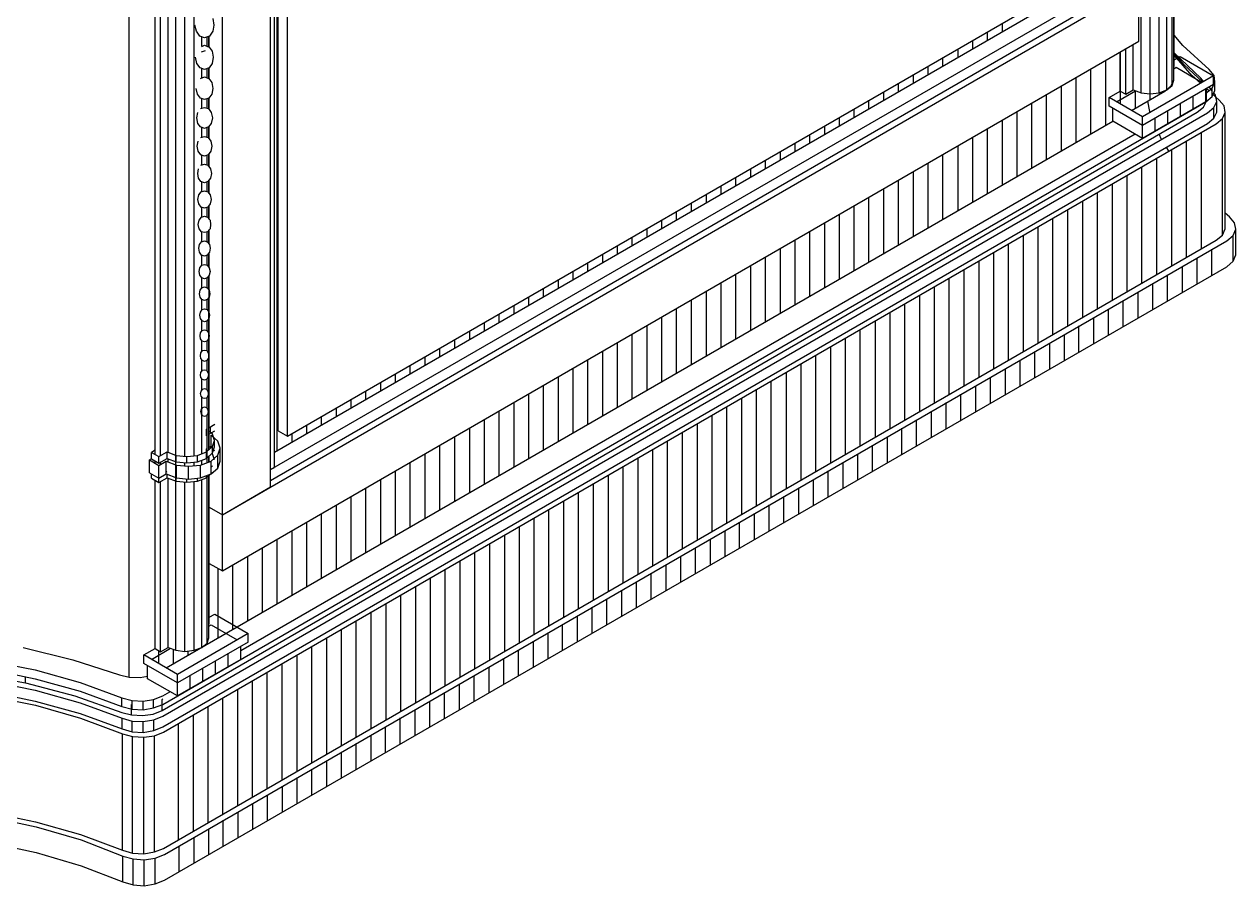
# Model space of a CAD drawing. Header units: inches. Extents: x 0.3 to 16.2, y 0.3 to 11.4.
# Drawn here: x 6.338 to 7.92, y 4.301 to 5.425 of the extents above; entities that cross this region are included whole.
import ezdxf

# ---------------------------------------------------------------- set-up
doc = ezdxf.new("R2010")
doc.units = ezdxf.units.IN
doc.header["$LTSCALE"] = 0.009843
doc.header["$MEASUREMENT"] = 0
doc.layers.add('GEOMETRY', color=7, linetype='Continuous')

msp = doc.modelspace()

# ---------------------------------------------------------------- linework, layer by layer
at = {"layer": 'GEOMETRY'}
for p, q in [((7.7961, 5.335), (7.7961, 6.4945)), ((6.4752, 4.5728), (6.4752, 6.0858)), ((6.6598, 4.8213), (6.6598, 5.9685)), ((6.665, 4.8465), (6.665, 5.9657)), ((6.6685, 4.8681), (6.6685, 5.9677)), ((6.6697, 4.8941), (6.6697, 5.963)), ((6.6819, 4.8874), (6.6819, 5.9559)), ((6.5969, 4.7846), (6.5969, 5.7996)), ((6.5362, 4.6079), (6.5362, 5.7673)), ((6.5091, 4.8634), (6.5091, 5.7295)), ((6.5161, 4.8618), (6.5161, 5.728)), ((6.526, 4.8665), (6.526, 5.7327)), ((6.548, 4.861), (6.548, 5.7272)), ((6.5598, 4.8618), (6.5598, 5.728)), ((7.8079, 5.3339), (7.8079, 5.5547)), ((7.8079, 5.3264), (7.8079, 5.5547)), ((7.8197, 5.335), (7.8197, 5.5555)), ((7.8299, 5.339), (7.8299, 5.5583)), ((7.8299, 5.3642), (7.8299, 5.5583)), ((7.8366, 5.3449), (7.8366, 5.5634)), ((7.839, 5.352), (7.839, 5.5634)), ((7.839, 5.3516), (7.839, 5.563)), ((7.8394, 5.3701), (7.8394, 5.5638)), ((6.5969, 4.7846), (7.7933, 5.4752)), ((6.5969, 4.7846), (7.7933, 5.4752)), ((7.7933, 5.4024), (7.7933, 5.4752)), ((6.6598, 4.8437), (7.7224, 5.4571)), ((6.6598, 4.8437), (7.7224, 5.4571)), ((7.6933, 5.4598), (6.665, 4.8661)), ((6.6819, 4.8874), (7.6835, 5.4654)), ((6.6598, 4.8295), (7.7224, 5.4429)), ((6.5843, 5.4319), (6.5858, 5.4236)), ((7.615, 5.4146), (7.615, 5.426)), ((6.563, 5.4154), (6.561, 5.4236)), ((6.5673, 5.4091), (6.563, 5.4154)), ((6.5736, 5.4067), (6.5673, 5.4091)), ((6.5799, 5.4091), (6.5736, 5.4067)), ((6.5795, 5.3945), (6.5795, 5.4091)), ((6.5843, 5.4154), (6.5799, 5.4091)), ((6.5858, 5.4236), (6.5843, 5.4154)), ((7.5957, 5.4035), (7.5957, 5.4146)), ((7.8504, 5.3969), (7.8394, 5.4102)), ((6.5701, 5.3957), (6.5701, 5.4083)), ((6.5701, 5.3957), (6.5701, 5.4083)), ((6.5701, 5.3957), (6.5736, 5.3972)), ((6.5736, 5.3972), (6.5795, 5.3949)), ((6.5768, 5.3961), (6.5768, 5.4079)), ((6.5791, 5.3953), (6.5791, 5.4087)), ((6.5795, 5.3949), (6.5835, 5.3894)), ((6.5969, 4.7114), (7.7933, 5.4024)), ((7.5764, 5.3921), (7.5764, 5.4035)), ((7.7858, 5.339), (7.7858, 5.398)), ((7.885, 5.3654), (7.8504, 5.3969)), ((6.5634, 5.3736), (6.5618, 5.3815)), ((6.5697, 5.3886), (6.5748, 5.3902)), ((6.5835, 5.3894), (6.585, 5.3815)), ((6.585, 5.3815), (6.5835, 5.3736)), ((7.5374, 5.3701), (7.5374, 5.3811)), ((7.5571, 5.3811), (7.5571, 5.3925)), ((7.75, 5.2929), (7.75, 5.3772)), ((7.7689, 5.3374), (7.7689, 5.3882)), ((7.7693, 5.3205), (7.7693, 5.3886)), ((7.776, 5.3335), (7.776, 5.3925)), ((7.874, 5.3543), (7.8394, 5.3874)), ((7.8524, 5.3717), (7.8394, 5.387)), ((7.8626, 5.3571), (7.8394, 5.3843)), ((7.8394, 5.3783), (7.8469, 5.3827)), ((7.8469, 5.3827), (7.8906, 5.3571)), ((6.5677, 5.3677), (6.5634, 5.3736)), ((6.5736, 5.3657), (6.5677, 5.3677)), ((6.5701, 5.3543), (6.5701, 5.3669)), ((6.5701, 5.3543), (6.5701, 5.3669)), ((6.5795, 5.3677), (6.5736, 5.3657)), ((6.5768, 5.3547), (6.5768, 5.3669)), ((6.5791, 5.3539), (6.5791, 5.3677)), ((6.5835, 5.3736), (6.5795, 5.3677)), ((6.5795, 5.3531), (6.5795, 5.3681)), ((7.5181, 5.3587), (7.5181, 5.3701)), ((7.7307, 5.2819), (7.7307, 5.3661)), ((7.839, 5.3697), (7.8394, 5.3701)), ((7.839, 5.3665), (7.8417, 5.3685)), ((7.8417, 5.3685), (7.876, 5.3488)), ((7.8768, 5.3492), (7.8524, 5.3717)), ((7.8913, 5.3579), (7.885, 5.3654)), ((6.5681, 5.3539), (6.5736, 5.3559)), ((6.5736, 5.3559), (6.5791, 5.3539)), ((6.5791, 5.3539), (6.5831, 5.3484)), ((6.5831, 5.3484), (6.5846, 5.3409)), ((7.4795, 5.3366), (7.4795, 5.3476)), ((7.4988, 5.3476), (7.4988, 5.3591)), ((7.7114, 5.2709), (7.7114, 5.3551)), ((7.8906, 5.3571), (7.798, 5.3039)), ((7.8906, 5.3571), (7.798, 5.3039)), ((7.8906, 5.3461), (7.798, 5.2925)), ((7.8354, 5.3441), (7.839, 5.352)), ((7.8366, 5.3449), (7.839, 5.3516)), ((7.8736, 5.3476), (7.8626, 5.3571)), ((7.8776, 5.35), (7.874, 5.3543)), ((7.889, 5.3413), (7.8925, 5.3496)), ((7.889, 5.3413), (7.8925, 5.3496)), ((7.8906, 5.3461), (7.8906, 5.3571)), ((7.8925, 5.3496), (7.8913, 5.3579)), ((7.8925, 5.3382), (7.8925, 5.3496)), ((6.5642, 5.3335), (6.5626, 5.3409)), ((6.5681, 5.3283), (6.5642, 5.3335)), ((6.5831, 5.3335), (6.5791, 5.3283)), ((6.5846, 5.3409), (6.5831, 5.3335)), ((7.4602, 5.3252), (7.4602, 5.3366)), ((7.6728, 5.2484), (7.6728, 5.3327)), ((7.6921, 5.2594), (7.6921, 5.3437)), ((7.7543, 5.3291), (7.7689, 5.3374)), ((7.7642, 5.3236), (7.789, 5.3378)), ((7.7689, 5.3374), (7.776, 5.3335)), ((7.776, 5.3335), (7.7858, 5.339)), ((7.7835, 5.3122), (7.8272, 5.3374)), ((7.7858, 5.339), (7.7961, 5.335)), ((7.7886, 5.3154), (7.7886, 5.3378)), ((7.7961, 5.335), (7.8079, 5.3339)), ((7.8079, 5.3339), (7.8197, 5.335)), ((7.8197, 5.335), (7.8299, 5.339)), ((7.8272, 5.3374), (7.8354, 5.3441)), ((7.8299, 5.339), (7.8366, 5.3449)), ((7.8642, 5.3138), (7.8642, 5.3307)), ((7.8807, 5.3346), (7.889, 5.3413)), ((7.8807, 5.3346), (7.889, 5.3413)), ((7.8807, 5.3236), (7.8807, 5.3406)), ((7.8807, 5.3378), (7.8815, 5.3386)), ((7.8807, 5.3378), (7.8815, 5.3386)), ((7.8807, 5.3232), (7.889, 5.3303)), ((7.8815, 5.3386), (7.8811, 5.3406)), ((7.8846, 5.3378), (7.8811, 5.3406)), ((7.8815, 5.3244), (7.8815, 5.3386)), ((7.8874, 5.3398), (7.8843, 5.3425)), ((7.889, 5.3378), (7.8874, 5.3398)), ((7.889, 5.3303), (7.889, 5.3413)), ((7.889, 5.3303), (7.8925, 5.3382)), ((7.898, 5.3256), (7.889, 5.3339)), ((7.8933, 5.3323), (7.8909, 5.335)), ((7.8949, 5.324), (7.8933, 5.3323)), ((6.5189, 4.5374), (7.8807, 5.3232)), ((6.5736, 5.3264), (6.5681, 5.3283)), ((6.5685, 5.3146), (6.5736, 5.3161)), ((6.5701, 5.315), (6.5701, 5.3276)), ((6.5701, 5.315), (6.5701, 5.3276)), ((6.5791, 5.3283), (6.5736, 5.3264)), ((6.5736, 5.3161), (6.5787, 5.3146)), ((6.5768, 5.3154), (6.5768, 5.3272)), ((6.5787, 5.3146), (6.5823, 5.3094)), ((6.5791, 5.3142), (6.5791, 5.3283)), ((6.5795, 5.313), (6.5795, 5.3291)), ((7.4217, 5.3031), (7.4217, 5.3142)), ((7.4409, 5.3142), (7.4409, 5.3256)), ((7.6535, 5.2374), (7.6535, 5.3217)), ((7.798, 5.3039), (7.7543, 5.3291)), ((7.798, 5.3039), (7.7543, 5.3291)), ((7.7543, 5.3177), (7.7543, 5.3291)), ((7.798, 5.2925), (7.7543, 5.3177)), ((7.7591, 5.298), (7.7591, 5.315)), ((7.8807, 5.3236), (7.798, 5.2756)), ((7.8075, 5.311), (7.8047, 5.3244)), ((7.8476, 5.3043), (7.8476, 5.3213)), ((7.8693, 5.3098), (7.8776, 5.3165)), ((7.8776, 5.3165), (7.8815, 5.3244)), ((7.8827, 5.3091), (7.8909, 5.3161)), ((7.8827, 5.3091), (7.8909, 5.3161)), ((7.8909, 5.3161), (7.8949, 5.324)), ((7.8909, 5.3161), (7.8949, 5.324)), ((7.8909, 5.302), (7.8909, 5.3161)), ((7.8949, 5.3098), (7.8949, 5.324)), ((7.9047, 5.3181), (7.898, 5.3256)), ((7.9059, 5.3094), (7.9047, 5.3181)), ((6.5181, 4.5295), (7.8693, 5.3098)), ((6.5193, 4.522), (7.8827, 5.3091)), ((6.5193, 4.522), (7.8827, 5.3091)), ((6.5236, 4.585), (7.7591, 5.298)), ((6.5634, 5.3024), (6.5646, 5.3094)), ((6.5646, 5.2953), (6.5634, 5.3024)), ((6.5823, 5.3094), (6.5839, 5.3024)), ((6.5839, 5.3024), (6.5823, 5.2953)), ((7.4024, 5.2917), (7.4024, 5.3031)), ((7.615, 5.215), (7.615, 5.2992)), ((7.6343, 5.226), (7.6343, 5.3106)), ((7.798, 5.2756), (7.7591, 5.298)), ((7.798, 5.2925), (7.798, 5.3039)), ((7.798, 5.2756), (7.798, 5.298)), ((7.8079, 5.3094), (7.8075, 5.311)), ((7.8146, 5.2854), (7.8146, 5.302)), ((7.8311, 5.2949), (7.8311, 5.3118)), ((7.8827, 5.2953), (7.8909, 5.302)), ((7.8909, 5.302), (7.8949, 5.3098)), ((7.8941, 5.2945), (7.9024, 5.3016)), ((7.8941, 5.2945), (7.9024, 5.3016)), ((7.9024, 5.3016), (7.9059, 5.3094)), ((7.9024, 5.3016), (7.9059, 5.3094)), ((7.9024, 5.1496), (7.9024, 5.3016)), ((7.9059, 5.1579), (7.9059, 5.3094)), ((6.5193, 4.5079), (7.8827, 5.2953)), ((6.5201, 4.5012), (7.8941, 5.2945)), ((6.5201, 4.5012), (7.8941, 5.2945)), ((6.5685, 5.2906), (6.5646, 5.2953)), ((6.5736, 5.2886), (6.5685, 5.2906)), ((6.5701, 5.2772), (6.5701, 5.2898)), ((6.5701, 5.2772), (6.5701, 5.2898)), ((6.5787, 5.2906), (6.5736, 5.2886)), ((6.5768, 5.2776), (6.5768, 5.2898)), ((6.5823, 5.2953), (6.5787, 5.2906)), ((6.5791, 5.276), (6.5791, 5.2909)), ((6.5795, 5.2752), (6.5795, 5.2917)), ((7.3831, 5.2807), (7.3831, 5.2921)), ((7.5957, 5.2039), (7.5957, 5.2882)), ((7.8748, 5.1315), (7.8748, 5.2835)), ((6.5638, 5.2654), (6.5654, 5.272)), ((6.5689, 5.2768), (6.5736, 5.2783)), ((6.5736, 5.2783), (6.5783, 5.2768)), ((6.5783, 5.2768), (6.5819, 5.272)), ((6.5819, 5.272), (6.5831, 5.2654)), ((6.6209, 4.6075), (7.7882, 5.2815)), ((6.6209, 4.6075), (7.7882, 5.2815)), ((7.3445, 5.2583), (7.3445, 5.2697)), ((7.3638, 5.2697), (7.3638, 5.2807)), ((7.5764, 5.1925), (7.5764, 5.2772)), ((7.8228, 5.2744), (7.8197, 5.2811)), ((7.8555, 5.1205), (7.8555, 5.2724)), ((6.5654, 5.2591), (6.5638, 5.2654)), ((6.5689, 5.2543), (6.5654, 5.2591)), ((6.5736, 5.2524), (6.5689, 5.2543)), ((6.5701, 5.2409), (6.5701, 5.2535)), ((6.5701, 5.2409), (6.5701, 5.2535)), ((6.5783, 5.2543), (6.5736, 5.2524)), ((6.5768, 5.2413), (6.5768, 5.2535)), ((6.5819, 5.2591), (6.5783, 5.2543)), ((6.5791, 5.2394), (6.5791, 5.2551)), ((6.5795, 5.2386), (6.5795, 5.2559)), ((6.5831, 5.2654), (6.5819, 5.2591)), ((7.3252, 5.2472), (7.3252, 5.2587)), ((7.5374, 5.1705), (7.5374, 5.2547)), ((7.5571, 5.1815), (7.5571, 5.2657)), ((7.8323, 5.2591), (7.8291, 5.2642)), ((7.8362, 5.1091), (7.8362, 5.261)), ((6.5646, 5.2299), (6.5657, 5.2362)), ((6.5689, 5.2406), (6.5736, 5.2421)), ((6.5736, 5.2421), (6.578, 5.2406)), ((6.578, 5.2406), (6.5815, 5.2362)), ((6.5815, 5.2362), (6.5827, 5.2299)), ((7.2866, 5.2252), (7.2866, 5.2362)), ((7.3059, 5.2362), (7.3059, 5.2472)), ((7.5181, 5.1591), (7.5181, 5.2437)), ((7.7972, 5.087), (7.7972, 5.2386)), ((7.8165, 5.098), (7.8165, 5.25)), ((6.5657, 5.224), (6.5646, 5.2299)), ((6.5689, 5.2193), (6.5657, 5.224)), ((6.5736, 5.2177), (6.5689, 5.2193)), ((6.578, 5.2193), (6.5736, 5.2177)), ((6.5815, 5.224), (6.578, 5.2193)), ((6.5791, 5.2043), (6.5791, 5.2205)), ((6.5795, 5.2035), (6.5795, 5.2217)), ((6.5827, 5.2299), (6.5815, 5.224)), ((7.2673, 5.2138), (7.2673, 5.2252)), ((7.4795, 5.137), (7.4795, 5.2213)), ((7.4988, 5.148), (7.4988, 5.2323)), ((7.778, 5.0756), (7.778, 5.2276)), ((6.5661, 5.202), (6.5693, 5.2059)), ((6.5693, 5.2059), (6.5736, 5.2075)), ((6.5701, 5.2063), (6.5701, 5.2189)), ((6.5701, 5.2063), (6.5701, 5.2189)), ((6.5736, 5.2075), (6.578, 5.2059)), ((6.5768, 5.2063), (6.5768, 5.2189)), ((6.578, 5.2059), (6.5811, 5.202)), ((7.248, 5.2028), (7.248, 5.2138)), ((7.4602, 5.1256), (7.4602, 5.2102)), ((7.7394, 5.0535), (7.7394, 5.2051)), ((7.7587, 5.0646), (7.7587, 5.2165)), ((6.565, 5.1961), (6.5661, 5.202)), ((6.5661, 5.1902), (6.565, 5.1961)), ((6.5693, 5.1862), (6.5661, 5.1902)), ((6.5811, 5.1902), (6.578, 5.1862)), ((6.5791, 5.1709), (6.5791, 5.1878)), ((6.5795, 5.1701), (6.5795, 5.1886)), ((6.5811, 5.202), (6.5823, 5.1961)), ((6.5823, 5.1961), (6.5811, 5.1902)), ((7.2091, 5.1803), (7.2091, 5.1917)), ((7.2287, 5.1917), (7.2287, 5.2028)), ((7.4217, 5.1035), (7.4217, 5.1878)), ((7.4409, 5.1146), (7.4409, 5.1988)), ((7.7201, 5.0421), (7.7201, 5.1941)), ((6.5665, 5.1689), (6.5697, 5.1728)), ((6.5736, 5.1846), (6.5693, 5.1862)), ((6.5697, 5.1728), (6.5736, 5.1744)), ((6.5701, 5.1728), (6.5701, 5.1858)), ((6.5701, 5.1728), (6.5701, 5.1858)), ((6.578, 5.1862), (6.5736, 5.1846)), ((6.5736, 5.1744), (6.5776, 5.1728)), ((6.5768, 5.1732), (6.5768, 5.1858)), ((6.5776, 5.1728), (6.5807, 5.1689)), ((7.1898, 5.1693), (7.1898, 5.1803)), ((7.4024, 5.0921), (7.4024, 5.1768)), ((7.6811, 5.0197), (7.6811, 5.1717)), ((7.7004, 5.0311), (7.7004, 5.1827)), ((7.9114, 5.1732), (7.9059, 5.178)), ((7.9181, 5.1657), (7.9114, 5.1732)), ((6.5654, 5.1634), (6.5665, 5.1689)), ((6.5665, 5.1579), (6.5654, 5.1634)), ((6.5697, 5.1539), (6.5665, 5.1579)), ((6.5807, 5.1579), (6.5776, 5.1539)), ((6.5791, 5.1386), (6.5791, 5.1559)), ((6.5795, 5.1378), (6.5795, 5.1567)), ((6.5807, 5.1689), (6.5815, 5.1634)), ((6.5815, 5.1634), (6.5807, 5.1579)), ((7.1512, 5.1469), (7.1512, 5.1583)), ((7.1705, 5.1583), (7.1705, 5.1693)), ((7.3831, 5.0811), (7.3831, 5.1654)), ((7.6618, 5.0087), (7.6618, 5.1606)), ((7.9024, 5.1496), (7.9059, 5.1579)), ((7.9161, 5.1492), (7.9197, 5.1575)), ((7.9161, 5.1492), (7.9197, 5.1575)), ((7.9197, 5.1575), (7.9181, 5.1657)), ((7.9197, 5.1236), (7.9197, 5.1575)), ((6.5201, 4.3496), (7.8941, 5.1429)), ((6.5213, 4.3417), (7.9079, 5.1421)), ((6.5213, 4.3417), (7.9079, 5.1421)), ((6.5669, 5.1374), (6.5697, 5.1409)), ((6.5736, 5.1528), (6.5697, 5.1539)), ((6.5697, 5.1409), (6.5736, 5.1421)), ((6.5701, 5.1409), (6.5701, 5.1539)), ((6.5701, 5.1409), (6.5701, 5.1539)), ((6.5776, 5.1539), (6.5736, 5.1528)), ((6.5736, 5.1421), (6.5772, 5.1409)), ((6.5768, 5.1413), (6.5768, 5.1535)), ((6.5772, 5.1409), (6.5799, 5.1374)), ((7.1319, 5.1358), (7.1319, 5.1469)), ((7.3445, 5.0587), (7.3445, 5.1433)), ((7.3638, 5.0701), (7.3638, 5.1543)), ((7.6425, 4.9976), (7.6425, 5.1492)), ((7.8941, 5.1429), (7.9024, 5.1496)), ((7.9079, 5.1421), (7.9161, 5.1492)), ((7.9079, 5.1421), (7.9161, 5.1492)), ((7.9161, 5.1154), (7.9161, 5.1492)), ((6.5661, 5.1323), (6.5669, 5.1374)), ((6.5669, 5.1272), (6.5661, 5.1323)), ((6.5697, 5.1232), (6.5669, 5.1272)), ((6.5799, 5.1272), (6.5772, 5.1232)), ((6.5791, 5.1079), (6.5791, 5.1256)), ((6.5795, 5.1067), (6.5795, 5.1264)), ((6.5799, 5.1374), (6.5811, 5.1323)), ((6.5811, 5.1323), (6.5799, 5.1272)), ((7.0933, 5.1134), (7.0933, 5.1248)), ((7.1126, 5.1248), (7.1126, 5.1358)), ((7.3252, 5.0476), (7.3252, 5.1319)), ((7.6039, 4.9752), (7.6039, 5.1272)), ((7.6232, 4.9862), (7.6232, 5.1382)), ((7.8886, 5.0972), (7.8886, 5.1311)), ((6.5213, 4.3079), (7.9079, 5.1083)), ((6.5673, 5.1067), (6.5701, 5.1102)), ((6.5736, 5.122), (6.5697, 5.1232)), ((6.5701, 5.1102), (6.5701, 5.1232)), ((6.5701, 5.1102), (6.5701, 5.1232)), ((6.5701, 5.1102), (6.5736, 5.1114)), ((6.5772, 5.1232), (6.5736, 5.122)), ((6.5736, 5.1114), (6.5772, 5.1102)), ((6.5768, 5.1106), (6.5768, 5.1232)), ((6.5772, 5.1102), (6.5795, 5.1067)), ((7.074, 5.1024), (7.074, 5.1138)), ((7.2866, 5.0252), (7.2866, 5.1098)), ((7.3059, 5.0366), (7.3059, 5.1209)), ((7.5846, 4.9642), (7.5846, 5.1157)), ((7.85, 5.0752), (7.85, 5.1087)), ((7.8693, 5.0862), (7.8693, 5.1201)), ((7.9079, 5.1083), (7.9161, 5.1154)), ((7.9161, 5.1154), (7.9197, 5.1236)), ((6.5665, 5.102), (6.5673, 5.1067)), ((6.5673, 5.0972), (6.5665, 5.102)), ((6.5701, 5.0937), (6.5673, 5.0972)), ((6.5736, 5.0925), (6.5701, 5.0937)), ((6.5701, 5.0803), (6.5701, 5.0937)), ((6.5701, 5.0803), (6.5701, 5.0937)), ((6.5772, 5.0937), (6.5736, 5.0925)), ((6.5768, 5.0811), (6.5768, 5.0937)), ((6.5795, 5.0972), (6.5772, 5.0937)), ((6.5791, 5.078), (6.5791, 5.0961)), ((6.5795, 5.1067), (6.5807, 5.102)), ((6.5807, 5.102), (6.5795, 5.0972)), ((6.5795, 4.8984), (6.5795, 5.0972)), ((7.0547, 5.0913), (7.0547, 5.1024)), ((7.2673, 5.0142), (7.2673, 5.0984)), ((7.5457, 4.9417), (7.5457, 5.0933)), ((7.565, 4.9528), (7.565, 5.1047)), ((7.8307, 5.0638), (7.8307, 5.0976)), ((6.5669, 5.0728), (6.5677, 5.0776)), ((6.5677, 5.0776), (6.5701, 5.0807)), ((6.5701, 5.0807), (6.5736, 5.0819)), ((6.5736, 5.0819), (6.5768, 5.0807)), ((6.5768, 5.0807), (6.5795, 5.0776)), ((6.5795, 5.0776), (6.5803, 5.0728)), ((7.0161, 5.0689), (7.0161, 5.0803)), ((7.0354, 5.0799), (7.0354, 5.0913)), ((7.248, 5.0031), (7.248, 5.0874)), ((7.5264, 4.9303), (7.5264, 5.0823)), ((7.8114, 5.0528), (7.8114, 5.0866)), ((6.5677, 5.0685), (6.5669, 5.0728)), ((6.5701, 5.0654), (6.5677, 5.0685)), ((6.5701, 5.0516), (6.5701, 5.0657)), ((6.5701, 5.0516), (6.5701, 5.0657)), ((6.5736, 5.0642), (6.5701, 5.0654)), ((6.5768, 5.0654), (6.5736, 5.0642)), ((6.5795, 5.0685), (6.5768, 5.0654)), ((6.5768, 5.0524), (6.5768, 5.065)), ((6.5791, 4.8693), (6.5791, 5.0681)), ((6.5803, 5.0728), (6.5795, 5.0685)), ((6.9969, 5.0579), (6.9969, 5.0689)), ((7.2091, 4.9807), (7.2091, 5.065)), ((7.2287, 4.9917), (7.2287, 5.0764)), ((7.5071, 4.9193), (7.5071, 5.0713)), ((7.7728, 5.0307), (7.7728, 5.0642)), ((7.7921, 5.0417), (7.7921, 5.0756)), ((6.5673, 5.0453), (6.5681, 5.0492)), ((6.5681, 5.0409), (6.5673, 5.0453)), ((6.5681, 5.0492), (6.5705, 5.0524)), ((6.5705, 5.0524), (6.5736, 5.0535)), ((6.5736, 5.0535), (6.5768, 5.0524)), ((6.5768, 5.0524), (6.5791, 5.0492)), ((6.5791, 5.0492), (6.5799, 5.0453)), ((6.5799, 5.0453), (6.5791, 5.0409)), ((6.9583, 5.0354), (6.9583, 5.0469)), ((6.9776, 5.0465), (6.9776, 5.0579)), ((7.1898, 4.9697), (7.1898, 5.0539)), ((7.4685, 4.8969), (7.4685, 5.0488)), ((7.4878, 4.9083), (7.4878, 5.0598)), ((7.7535, 5.0193), (7.7535, 5.0531)), ((6.5705, 5.0378), (6.5681, 5.0409)), ((6.5701, 5.024), (6.5701, 5.0386)), ((6.5701, 5.024), (6.5701, 5.0386)), ((6.5736, 5.0366), (6.5705, 5.0378)), ((6.5768, 5.0378), (6.5736, 5.0366)), ((6.5791, 5.0409), (6.5768, 5.0378)), ((6.5768, 5.0248), (6.5768, 5.0378)), ((6.939, 5.0244), (6.939, 5.0354)), ((7.1512, 4.9472), (7.1512, 5.0315)), ((7.1705, 4.9583), (7.1705, 5.0429)), ((7.4492, 4.8858), (7.4492, 5.0378)), ((7.715, 4.9972), (7.715, 5.0311)), ((7.7343, 5.0083), (7.7343, 5.0421)), ((6.5677, 5.0181), (6.5685, 5.022)), ((6.5685, 5.0142), (6.5677, 5.0181)), ((6.5685, 5.022), (6.5705, 5.0252)), ((6.5705, 5.0114), (6.5685, 5.0142)), ((6.5705, 5.0252), (6.5736, 5.026)), ((6.5736, 5.026), (6.5764, 5.0252)), ((6.5764, 5.0252), (6.5787, 5.022)), ((6.5787, 5.0142), (6.5764, 5.0114)), ((6.5787, 5.022), (6.5795, 5.0181)), ((6.5795, 5.0181), (6.5787, 5.0142)), ((6.9004, 5.002), (6.9004, 5.0134)), ((6.9197, 5.013), (6.9197, 5.0244)), ((7.1319, 4.9362), (7.1319, 5.0205)), ((7.4102, 4.8634), (7.4102, 5.0154)), ((7.4295, 4.8744), (7.4295, 5.0264)), ((7.6961, 4.9862), (7.6961, 5.0197)), ((6.5689, 4.9961), (6.5709, 4.9988)), ((6.5701, 4.9976), (6.5701, 5.0122)), ((6.5701, 4.9976), (6.5701, 5.0122)), ((6.5736, 5.0102), (6.5705, 5.0114)), ((6.5709, 4.9988), (6.5736, 4.9996)), ((6.5764, 5.0114), (6.5736, 5.0102)), ((6.5736, 4.9996), (6.5764, 4.9988)), ((6.5764, 4.9988), (6.5783, 4.9961)), ((6.5768, 4.9984), (6.5768, 5.0114)), ((6.8807, 4.9909), (6.8807, 5.002)), ((7.0933, 4.9138), (7.0933, 4.998)), ((7.1126, 4.9248), (7.1126, 5.0094)), ((7.3909, 4.8524), (7.3909, 5.0039)), ((7.6575, 4.9638), (7.6575, 4.9976)), ((7.6768, 4.9748), (7.6768, 5.0087)), ((6.5681, 4.9921), (6.5689, 4.9961)), ((6.5689, 4.9886), (6.5681, 4.9921)), ((6.5709, 4.9858), (6.5689, 4.9886)), ((6.5701, 4.9717), (6.5701, 4.987)), ((6.5701, 4.9717), (6.5701, 4.987)), ((6.5736, 4.9846), (6.5709, 4.9858)), ((6.5764, 4.9858), (6.5736, 4.9846)), ((6.5783, 4.9886), (6.5764, 4.9858)), ((6.5768, 4.9724), (6.5768, 4.9862)), ((6.5783, 4.9961), (6.5791, 4.9921)), ((6.5791, 4.9921), (6.5783, 4.9886)), ((6.8614, 4.9795), (6.8614, 4.9909)), ((7.074, 4.9028), (7.074, 4.987)), ((7.3524, 4.8299), (7.3524, 4.9819)), ((7.3717, 4.8409), (7.3717, 4.9929)), ((7.6382, 4.9528), (7.6382, 4.9866)), ((6.5685, 4.9669), (6.5689, 4.9705)), ((6.5689, 4.9638), (6.5685, 4.9669)), ((6.5689, 4.9705), (6.5709, 4.9732)), ((6.5709, 4.9732), (6.5736, 4.974)), ((6.5736, 4.974), (6.576, 4.9732)), ((6.576, 4.9732), (6.578, 4.9705)), ((6.578, 4.9705), (6.5787, 4.9669)), ((6.5787, 4.9669), (6.578, 4.9638)), ((6.8228, 4.9575), (6.8228, 4.9685)), ((6.8421, 4.9685), (6.8421, 4.9799)), ((7.0547, 4.8913), (7.0547, 4.976)), ((7.3331, 4.8189), (7.3331, 4.9705)), ((7.6189, 4.9417), (7.6189, 4.9752)), ((6.5709, 4.961), (6.5689, 4.9638)), ((6.5701, 4.9469), (6.5701, 4.9626)), ((6.5701, 4.9469), (6.5701, 4.9626)), ((6.5736, 4.9602), (6.5709, 4.961)), ((6.576, 4.961), (6.5736, 4.9602)), ((6.578, 4.9638), (6.576, 4.961)), ((6.5768, 4.9476), (6.5768, 4.9618)), ((6.8035, 4.9461), (6.8035, 4.9575)), ((7.0161, 4.8693), (7.0161, 4.9535)), ((7.0354, 4.8803), (7.0354, 4.9646)), ((7.3134, 4.8075), (7.3134, 4.9594)), ((7.5803, 4.9193), (7.5803, 4.9531)), ((7.5996, 4.9307), (7.5996, 4.9642)), ((6.5685, 4.9429), (6.5693, 4.9461)), ((6.5693, 4.9394), (6.5685, 4.9429)), ((6.5693, 4.9461), (6.5713, 4.9484)), ((6.5713, 4.937), (6.5693, 4.9394)), ((6.5701, 4.8646), (6.5701, 4.9386)), ((6.5701, 4.8646), (6.5701, 4.9386)), ((6.5713, 4.9484), (6.5736, 4.9496)), ((6.5736, 4.9362), (6.5713, 4.937)), ((6.5736, 4.9496), (6.576, 4.9484)), ((6.576, 4.937), (6.5736, 4.9362)), ((6.576, 4.9484), (6.578, 4.9461)), ((6.578, 4.9394), (6.576, 4.937)), ((6.5768, 4.9236), (6.5768, 4.9378)), ((6.578, 4.9461), (6.5783, 4.9429)), ((6.5783, 4.9429), (6.578, 4.9394)), ((6.765, 4.924), (6.765, 4.935)), ((6.7843, 4.935), (6.7843, 4.9465)), ((6.9969, 4.8583), (6.9969, 4.9425)), ((7.2748, 4.785), (7.2748, 4.937)), ((7.2941, 4.7965), (7.2941, 4.9484)), ((7.561, 4.9083), (7.561, 4.9421)), ((6.5689, 4.9193), (6.5697, 4.9224)), ((6.5697, 4.9161), (6.5689, 4.9193)), ((6.5697, 4.9224), (6.5713, 4.9248)), ((6.5713, 4.9248), (6.5736, 4.9256)), ((6.5736, 4.9256), (6.576, 4.9248)), ((6.576, 4.9248), (6.5776, 4.9224)), ((6.5776, 4.9224), (6.5783, 4.9193)), ((6.5783, 4.9193), (6.5776, 4.9161)), ((6.7457, 4.9126), (6.7457, 4.924)), ((6.9583, 4.8358), (6.9583, 4.9201)), ((6.9776, 4.8469), (6.9776, 4.9311)), ((7.2555, 4.774), (7.2555, 4.926)), ((7.5224, 4.8862), (7.5224, 4.9197)), ((7.5417, 4.8972), (7.5417, 4.9311)), ((6.5713, 4.9138), (6.5697, 4.9161)), ((6.5736, 4.913), (6.5713, 4.9138)), ((6.576, 4.9138), (6.5736, 4.913)), ((6.5776, 4.9161), (6.576, 4.9138)), ((6.5768, 4.8528), (6.5768, 4.915)), ((6.5791, 4.898), (6.587, 4.9028)), ((6.5791, 4.898), (6.587, 4.9028)), ((6.7264, 4.9016), (6.7264, 4.913)), ((6.939, 4.8248), (6.939, 4.9091)), ((7.2169, 4.7516), (7.2169, 4.9035)), ((7.2362, 4.763), (7.2362, 4.9146)), ((7.5031, 4.8748), (7.5031, 4.9087)), ((6.576, 4.8965), (6.5768, 4.8969)), ((6.576, 4.8965), (6.5768, 4.8969)), ((6.5768, 4.8957), (6.576, 4.8965)), ((6.576, 4.8878), (6.576, 4.8965)), ((6.576, 4.8878), (6.5768, 4.8882)), ((6.5791, 4.8898), (6.587, 4.8941)), ((6.5839, 4.8898), (6.5791, 4.8937)), ((6.5795, 4.8732), (6.5795, 4.8902)), ((6.5815, 4.8909), (6.5815, 4.8996)), ((6.5909, 4.8807), (6.5823, 4.8886)), ((6.5823, 4.8717), (6.5823, 4.8886)), ((6.5866, 4.8815), (6.5839, 4.8898)), ((6.6697, 4.8941), (6.6819, 4.8874)), ((6.6878, 4.8791), (6.6878, 4.8906)), ((6.7071, 4.8906), (6.7071, 4.9016)), ((6.9197, 4.8134), (6.9197, 4.8976)), ((7.1976, 4.7406), (7.1976, 4.8925)), ((7.4839, 4.8638), (7.4839, 4.8976)), ((6.576, 4.8669), (6.5839, 4.8736)), ((6.576, 4.8669), (6.5839, 4.8736)), ((6.576, 4.8709), (6.5768, 4.8713)), ((6.576, 4.8709), (6.5768, 4.8713)), ((6.5791, 4.8728), (6.5823, 4.8744)), ((6.5791, 4.8728), (6.5823, 4.8744)), ((6.5815, 4.8717), (6.5815, 4.874)), ((6.5839, 4.8736), (6.5866, 4.8815)), ((6.5839, 4.8736), (6.5866, 4.8815)), ((6.5839, 4.8654), (6.5839, 4.8736)), ((6.5839, 4.8654), (6.5866, 4.8732)), ((6.5866, 4.8732), (6.5866, 4.8815)), ((6.5941, 4.8717), (6.5909, 4.8807)), ((6.5909, 4.8626), (6.5941, 4.8717)), ((6.5909, 4.8626), (6.5941, 4.8717)), ((6.5941, 4.8547), (6.5941, 4.8717)), ((6.8807, 4.7913), (6.8807, 4.8756)), ((6.9004, 4.8024), (6.9004, 4.8866)), ((7.178, 4.7295), (7.178, 4.8811)), ((7.4457, 4.8417), (7.4457, 4.8752)), ((7.465, 4.8528), (7.465, 4.8866)), ((6.5043, 4.8579), (6.5016, 4.8563)), ((6.5016, 4.8563), (6.5138, 4.8492)), ((6.5016, 4.8563), (6.5138, 4.8492)), ((6.5016, 4.8394), (6.5016, 4.8563)), ((6.5091, 4.8689), (6.5043, 4.8661)), ((6.5043, 4.8661), (6.5138, 4.8606)), ((6.5043, 4.8661), (6.5138, 4.8606)), ((6.5043, 4.8579), (6.5043, 4.8661)), ((6.5043, 4.8579), (6.5138, 4.852)), ((6.5138, 4.8606), (6.5248, 4.8669)), ((6.5138, 4.8606), (6.5248, 4.8669)), ((6.5138, 4.852), (6.5138, 4.8606)), ((6.5138, 4.852), (6.5248, 4.8583)), ((6.5248, 4.8583), (6.5248, 4.8669)), ((6.5248, 4.8669), (6.5366, 4.8622)), ((6.5248, 4.8669), (6.5366, 4.8622)), ((6.5248, 4.8583), (6.5366, 4.8539)), ((6.526, 4.8539), (6.526, 4.8579)), ((6.5366, 4.8539), (6.5366, 4.8622)), ((6.5366, 4.8622), (6.5504, 4.8606)), ((6.5366, 4.8622), (6.5504, 4.8606)), ((6.5504, 4.8606), (6.5642, 4.8622)), ((6.5504, 4.8606), (6.5642, 4.8622)), ((6.5504, 4.8524), (6.5504, 4.8606)), ((6.5642, 4.8622), (6.576, 4.8669)), ((6.5642, 4.8622), (6.576, 4.8669)), ((6.5642, 4.8539), (6.5642, 4.8622)), ((6.5642, 4.8539), (6.576, 4.8583)), ((6.5701, 4.85), (6.5701, 4.8559)), ((6.5701, 4.85), (6.5701, 4.8559)), ((6.5768, 4.8705), (6.576, 4.8709)), ((6.576, 4.8626), (6.576, 4.8709)), ((6.576, 4.8583), (6.576, 4.8669)), ((6.576, 4.8583), (6.5839, 4.8654)), ((6.5791, 4.8535), (6.5791, 4.861)), ((6.5795, 4.8539), (6.5795, 4.8614)), ((6.5823, 4.8547), (6.5909, 4.8626)), ((6.5823, 4.8547), (6.5909, 4.8626)), ((6.5839, 4.8642), (6.5835, 4.8646)), ((6.5839, 4.8673), (6.587, 4.8689)), ((6.5866, 4.8563), (6.5839, 4.8642)), ((6.5909, 4.8457), (6.5909, 4.8626)), ((6.8614, 4.7799), (6.8614, 4.8646)), ((7.1394, 4.7071), (7.1394, 4.8591)), ((7.1587, 4.7181), (7.1587, 4.8701)), ((7.4264, 4.8303), (7.4264, 4.8642)), ((6.5091, 4.852), (6.5091, 4.8547)), ((6.5138, 4.8492), (6.5236, 4.8547)), ((6.5138, 4.8492), (6.5236, 4.8547)), ((6.5138, 4.8323), (6.5138, 4.8492)), ((6.5161, 4.8508), (6.5161, 4.8535)), ((6.5236, 4.8382), (6.5236, 4.8547)), ((6.5236, 4.8547), (6.537, 4.8496)), ((6.5236, 4.8547), (6.537, 4.8496)), ((6.5236, 4.8409), (6.5248, 4.8413)), ((6.5236, 4.8409), (6.5248, 4.8413)), ((6.5366, 4.8539), (6.5504, 4.8524)), ((6.537, 4.8327), (6.537, 4.8496)), ((6.537, 4.8496), (6.5528, 4.848)), ((6.537, 4.8496), (6.5528, 4.848)), ((6.548, 4.8484), (6.548, 4.8524)), ((6.5504, 4.8524), (6.5642, 4.8539)), ((6.5528, 4.848), (6.5685, 4.8496)), ((6.5528, 4.848), (6.5685, 4.8496)), ((6.5528, 4.8311), (6.5528, 4.848)), ((6.5598, 4.8488), (6.5598, 4.8535)), ((6.5685, 4.8496), (6.5823, 4.8547)), ((6.5685, 4.8496), (6.5823, 4.8547)), ((6.5685, 4.8327), (6.5685, 4.8496)), ((6.576, 4.8331), (6.5839, 4.8398)), ((6.5823, 4.8382), (6.5823, 4.8547)), ((6.5823, 4.8469), (6.5839, 4.8484)), ((6.5823, 4.8469), (6.5839, 4.8484)), ((6.5823, 4.8382), (6.5909, 4.8457)), ((6.5909, 4.8457), (6.5941, 4.8547)), ((6.6598, 4.8437), (6.665, 4.8465)), ((6.8228, 4.7579), (6.8228, 4.8421)), ((6.8421, 4.7689), (6.8421, 4.8531)), ((7.1201, 4.6957), (7.1201, 4.8476)), ((7.3878, 4.8083), (7.3878, 4.8421)), ((7.4071, 4.8193), (7.4071, 4.8531)), ((6.5016, 4.8394), (6.5138, 4.8323)), ((6.5043, 4.8323), (6.5043, 4.8382)), ((6.5043, 4.8323), (6.5138, 4.8268)), ((6.5091, 4.6102), (6.5091, 4.8295)), ((6.5138, 4.8323), (6.5236, 4.8382)), ((6.5138, 4.8268), (6.5138, 4.835)), ((6.5138, 4.8268), (6.5248, 4.8331)), ((6.5161, 4.6059), (6.5161, 4.8283)), ((6.5236, 4.8382), (6.537, 4.8327)), ((6.5248, 4.8331), (6.5248, 4.8374)), ((6.5248, 4.8331), (6.5366, 4.8287)), ((6.526, 4.6118), (6.526, 4.8327)), ((6.5366, 4.8287), (6.5366, 4.837)), ((6.5366, 4.837), (6.537, 4.837)), ((6.5366, 4.837), (6.537, 4.837)), ((6.5366, 4.8287), (6.5504, 4.8272)), ((6.537, 4.8327), (6.5528, 4.8311)), ((6.548, 4.6063), (6.548, 4.8272)), ((6.5504, 4.8272), (6.5504, 4.8311)), ((6.5504, 4.8272), (6.5642, 4.8287)), ((6.5528, 4.8311), (6.5685, 4.8327)), ((6.5598, 4.6079), (6.5598, 4.828)), ((6.5642, 4.8287), (6.576, 4.8331)), ((6.5642, 4.8287), (6.5642, 4.8323)), ((6.5685, 4.8327), (6.5823, 4.8382)), ((6.5701, 4.6118), (6.5701, 4.8307)), ((6.5701, 4.637), (6.5701, 4.8307)), ((6.576, 4.8331), (6.576, 4.8358)), ((6.5768, 4.6173), (6.5768, 4.8358)), ((6.5791, 4.6244), (6.5791, 4.8358)), ((6.5795, 4.6425), (6.5795, 4.8362)), ((6.8035, 4.7465), (6.8035, 4.8311)), ((7.0815, 4.6736), (7.0815, 4.8252)), ((7.1008, 4.6846), (7.1008, 4.8366)), ((7.3685, 4.7972), (7.3685, 4.8307)), ((6.5969, 4.7846), (6.6598, 4.8213)), ((6.765, 4.7244), (6.765, 4.8087)), ((6.7843, 4.7354), (6.7843, 4.8197)), ((7.0618, 4.6622), (7.0618, 4.8142)), ((7.3299, 4.7748), (7.3299, 4.8087)), ((7.3492, 4.7858), (7.3492, 4.8197)), ((6.5795, 4.7945), (6.5969, 4.7846)), ((6.5795, 4.7945), (6.5969, 4.7846)), ((6.5795, 4.7945), (6.5969, 4.7846)), ((6.7457, 4.713), (6.7457, 4.7976)), ((7.0425, 4.6512), (7.0425, 4.8031)), ((7.3106, 4.7638), (7.3106, 4.7976)), ((6.5969, 4.7114), (6.5969, 4.7846)), ((6.7264, 4.702), (6.7264, 4.7862)), ((7.0039, 4.6287), (7.0039, 4.7807)), ((7.0232, 4.6402), (7.0232, 4.7917)), ((7.2913, 4.7528), (7.2913, 4.7862)), ((6.6878, 4.6795), (6.6878, 4.7642)), ((6.7071, 4.6909), (6.7071, 4.7752)), ((6.9846, 4.6177), (6.9846, 4.7697)), ((7.2531, 4.7303), (7.2531, 4.7642)), ((7.272, 4.7413), (7.272, 4.7752)), ((6.6685, 4.6685), (6.6685, 4.7528)), ((6.9461, 4.5953), (6.9461, 4.7472)), ((6.9654, 4.6063), (6.9654, 4.7583)), ((7.2339, 4.7193), (7.2339, 4.7531)), ((6.6299, 4.6461), (6.6299, 4.7307)), ((6.6492, 4.6575), (6.6492, 4.7417)), ((6.9264, 4.5843), (6.9264, 4.7358)), ((7.1953, 4.6969), (7.1953, 4.7307)), ((7.2146, 4.7083), (7.2146, 4.7417)), ((6.5795, 4.7213), (6.5969, 4.7114)), ((6.5913, 4.624), (6.5913, 4.7146)), ((6.6106, 4.635), (6.6106, 4.7193)), ((6.8878, 4.5618), (6.8878, 4.7138)), ((6.9071, 4.5728), (6.9071, 4.7248)), ((7.176, 4.6858), (7.176, 4.7197)), ((6.8685, 4.5508), (6.8685, 4.7024)), ((7.1374, 4.6638), (7.1374, 4.6972)), ((7.1567, 4.6748), (7.1567, 4.7087)), ((6.8492, 4.5394), (6.8492, 4.6913)), ((7.1181, 4.6528), (7.1181, 4.6862)), ((6.8106, 4.5169), (6.8106, 4.6689)), ((6.8299, 4.5283), (6.8299, 4.6799)), ((7.0988, 4.6413), (7.0988, 4.6752)), ((6.5795, 4.6512), (6.587, 4.6551)), ((6.587, 4.6551), (6.6307, 4.6299)), ((6.7909, 4.5059), (6.7909, 4.6579)), ((7.0602, 4.6193), (7.0602, 4.6531)), ((7.0795, 4.6303), (7.0795, 4.6642)), ((6.5791, 4.6421), (6.5795, 4.6425)), ((6.5791, 4.6394), (6.5823, 4.6413)), ((6.5823, 4.6413), (6.6161, 4.6217)), ((6.7524, 4.4835), (6.7524, 4.6354)), ((6.7717, 4.4949), (6.7717, 4.6465)), ((7.0409, 4.6083), (7.0409, 4.6417)), ((6.6307, 4.6299), (6.5382, 4.5764)), ((6.6307, 4.6299), (6.5382, 4.5764)), ((6.6307, 4.6185), (6.5382, 4.5654)), ((6.5768, 4.6173), (6.5791, 4.6244)), ((6.6307, 4.6185), (6.6307, 4.6299)), ((6.7331, 4.4724), (6.7331, 4.6244)), ((7.0028, 4.5858), (7.0028, 4.6197)), ((7.022, 4.5969), (7.022, 4.6307)), ((6.3366, 4.6114), (6.4016, 4.5957)), ((6.4945, 4.602), (6.5091, 4.6102)), ((6.5043, 4.5961), (6.5291, 4.6106)), ((6.5091, 4.6102), (6.5161, 4.6059)), ((6.5138, 4.5906), (6.5138, 4.6075)), ((6.5161, 4.6059), (6.526, 4.6118)), ((6.526, 4.6118), (6.5362, 4.6079)), ((6.5331, 4.5906), (6.5331, 4.6091)), ((6.5362, 4.6079), (6.548, 4.6063)), ((6.548, 4.6063), (6.5598, 4.6079)), ((6.5524, 4.6016), (6.5524, 4.6071)), ((6.5598, 4.6079), (6.5701, 4.6118)), ((6.5701, 4.6118), (6.5768, 4.6173)), ((6.5717, 4.6126), (6.5717, 4.6134)), ((6.6043, 4.5866), (6.6043, 4.6035)), ((6.6209, 4.5961), (6.6209, 4.613)), ((6.7138, 4.4614), (6.7138, 4.613)), ((6.9835, 4.5748), (6.9835, 4.6087)), ((6.2909, 4.5945), (6.3524, 4.5823)), ((6.2909, 4.5945), (6.3524, 4.5823)), ((6.4016, 4.5957), (6.4626, 4.576)), ((6.5382, 4.5764), (6.4945, 4.602)), ((6.5382, 4.5764), (6.4945, 4.602)), ((6.4945, 4.5906), (6.4945, 4.602)), ((6.5382, 4.5654), (6.4945, 4.5906)), ((6.4992, 4.5709), (6.4992, 4.5878)), ((6.6209, 4.5961), (6.5382, 4.5484)), ((6.5878, 4.5772), (6.5878, 4.5941)), ((6.6748, 4.439), (6.6748, 4.5906)), ((6.6945, 4.45), (6.6945, 4.602)), ((6.9642, 4.5638), (6.9642, 4.5972)), ((6.2717, 4.5776), (6.3398, 4.5654)), ((6.2909, 4.5835), (6.3524, 4.5709)), ((6.3398, 4.5654), (6.3398, 4.5736)), ((6.3524, 4.5823), (6.411, 4.5661)), ((6.3524, 4.5823), (6.411, 4.5661)), ((6.3524, 4.5709), (6.411, 4.5547)), ((6.4626, 4.576), (6.4752, 4.5728)), ((6.4752, 4.5728), (6.4894, 4.5724)), ((6.4894, 4.5724), (6.4992, 4.574)), ((6.5382, 4.5484), (6.4992, 4.5709)), ((6.5382, 4.5654), (6.5382, 4.5764)), ((6.5382, 4.5484), (6.5382, 4.5709)), ((6.5547, 4.5579), (6.5547, 4.5748)), ((6.5713, 4.5673), (6.5713, 4.5843)), ((6.6555, 4.4276), (6.6555, 4.5795)), ((6.9256, 4.5413), (6.9256, 4.5752)), ((6.9449, 4.5524), (6.9449, 4.5862)), ((6.2913, 4.5681), (6.3524, 4.5559)), ((6.2913, 4.5681), (6.3524, 4.5559)), ((6.3398, 4.5654), (6.4043, 4.5484)), ((6.3524, 4.5559), (6.411, 4.5394)), ((6.3524, 4.5559), (6.411, 4.5394)), ((6.411, 4.5661), (6.4657, 4.5461)), ((6.411, 4.5661), (6.4657, 4.5461)), ((6.411, 4.5547), (6.4657, 4.5346)), ((6.6169, 4.4055), (6.6169, 4.5571)), ((6.6362, 4.4165), (6.6362, 4.5685)), ((6.9063, 4.5303), (6.9063, 4.5642)), ((6.2913, 4.5543), (6.3524, 4.5417)), ((6.2917, 4.5488), (6.3531, 4.5362)), ((6.2917, 4.5488), (6.3531, 4.5362)), ((6.3524, 4.5417), (6.411, 4.5256)), ((6.4043, 4.5484), (6.4654, 4.5268)), ((6.411, 4.5394), (6.4661, 4.5193)), ((6.411, 4.5394), (6.4661, 4.5193)), ((6.4654, 4.5409), (6.4657, 4.5409)), ((6.4654, 4.5409), (6.4657, 4.5409)), ((6.4657, 4.5461), (6.4791, 4.5425)), ((6.4657, 4.5461), (6.4791, 4.5425)), ((6.4657, 4.5346), (6.4657, 4.5461)), ((6.4791, 4.5311), (6.4791, 4.5425)), ((6.4791, 4.5425), (6.4933, 4.5417)), ((6.4791, 4.5425), (6.4933, 4.5417)), ((6.4933, 4.5417), (6.5071, 4.5437)), ((6.4933, 4.5417), (6.5071, 4.5437)), ((6.4933, 4.5303), (6.4933, 4.5417)), ((6.5063, 4.539), (6.5071, 4.5394)), ((6.5063, 4.539), (6.5071, 4.5394)), ((6.5071, 4.5437), (6.5189, 4.5484)), ((6.5071, 4.5437), (6.5189, 4.5484)), ((6.5071, 4.5327), (6.5071, 4.5437)), ((6.5181, 4.5437), (6.5189, 4.5445)), ((6.5181, 4.5437), (6.5189, 4.5445)), ((6.5181, 4.5295), (6.5181, 4.5437)), ((6.5189, 4.5484), (6.5283, 4.5539)), ((6.5189, 4.5484), (6.5283, 4.5539)), ((6.5976, 4.3941), (6.5976, 4.5461)), ((6.8677, 4.5079), (6.8677, 4.5417)), ((6.887, 4.5193), (6.887, 4.5528)), ((6.3531, 4.5362), (6.4118, 4.5193)), ((6.3531, 4.5362), (6.4118, 4.5193)), ((6.411, 4.5256), (6.4661, 4.5055)), ((6.4654, 4.5268), (6.4783, 4.5236)), ((6.4657, 4.5346), (6.4791, 4.5311)), ((6.4783, 4.5374), (6.4791, 4.5374)), ((6.4783, 4.5374), (6.4791, 4.5374)), ((6.4783, 4.5236), (6.4783, 4.5374)), ((6.4783, 4.5236), (6.4925, 4.5228)), ((6.4791, 4.5311), (6.4933, 4.5303)), ((6.4925, 4.537), (6.4933, 4.537)), ((6.4925, 4.537), (6.4933, 4.537)), ((6.4925, 4.5228), (6.5063, 4.5248)), ((6.4933, 4.5303), (6.5071, 4.5327)), ((6.5063, 4.5248), (6.5181, 4.5295)), ((6.5071, 4.5327), (6.5189, 4.5374)), ((6.5591, 4.3717), (6.5591, 4.5236)), ((6.5783, 4.3831), (6.5783, 4.535)), ((6.8484, 4.4969), (6.8484, 4.5307)), ((6.4118, 4.5193), (6.4665, 4.4988)), ((6.4118, 4.5193), (6.4665, 4.4988)), ((6.4661, 4.5193), (6.4791, 4.5157)), ((6.4661, 4.5193), (6.4791, 4.5157)), ((6.4661, 4.5055), (6.4661, 4.5193)), ((6.4791, 4.5016), (6.4791, 4.5157)), ((6.4791, 4.5157), (6.4933, 4.515)), ((6.4791, 4.5157), (6.4933, 4.515)), ((6.4933, 4.515), (6.5075, 4.5173)), ((6.4933, 4.515), (6.5075, 4.5173)), ((6.4933, 4.5008), (6.4933, 4.515)), ((6.5075, 4.5173), (6.5193, 4.522)), ((6.5075, 4.5173), (6.5193, 4.522)), ((6.5075, 4.5031), (6.5075, 4.5173)), ((6.5075, 4.5031), (6.5193, 4.5079)), ((6.5394, 4.3606), (6.5394, 4.5126)), ((6.8098, 4.4748), (6.8098, 4.5083)), ((6.8291, 4.4858), (6.8291, 4.5197)), ((6.4661, 4.5055), (6.4791, 4.5016)), ((6.4665, 4.4988), (6.4795, 4.4953)), ((6.4665, 4.4988), (6.4795, 4.4953)), ((6.4665, 4.3472), (6.4665, 4.4988)), ((6.4791, 4.5016), (6.4933, 4.5008)), ((6.4795, 4.3433), (6.4795, 4.4953)), ((6.4795, 4.4953), (6.4941, 4.4945)), ((6.4795, 4.4953), (6.4941, 4.4945)), ((6.4933, 4.5008), (6.5075, 4.5031)), ((6.4941, 4.4945), (6.5083, 4.4965)), ((6.4941, 4.4945), (6.5083, 4.4965)), ((6.4941, 4.3425), (6.4941, 4.4945)), ((6.5083, 4.4965), (6.5201, 4.5012)), ((6.5083, 4.4965), (6.5201, 4.5012)), ((6.5083, 4.3449), (6.5083, 4.4965)), ((6.7909, 4.4634), (6.7909, 4.4972)), ((6.7717, 4.4524), (6.7717, 4.4862)), ((6.7331, 4.4303), (6.7331, 4.4638)), ((6.7524, 4.4413), (6.7524, 4.4752)), ((6.7138, 4.4189), (6.7138, 4.4528)), ((6.6752, 4.3969), (6.6752, 4.4307)), ((6.6945, 4.4079), (6.6945, 4.4417)), ((6.6559, 4.3858), (6.6559, 4.4193)), ((6.2917, 4.3972), (6.3531, 4.3843)), ((6.6173, 4.3634), (6.6173, 4.3972)), ((6.6366, 4.3748), (6.6366, 4.4083)), ((6.2925, 4.3909), (6.3539, 4.3776)), ((6.2925, 4.3909), (6.3539, 4.3776)), ((6.3531, 4.3843), (6.4118, 4.3677)), ((6.598, 4.3524), (6.598, 4.3862)), ((6.3539, 4.3776), (6.4126, 4.3606)), ((6.3539, 4.3776), (6.4126, 4.3606)), ((6.4118, 4.3677), (6.4665, 4.3472)), ((6.5791, 4.3413), (6.5791, 4.3748)), ((6.2925, 4.3571), (6.3539, 4.3441)), ((6.4126, 4.3606), (6.4669, 4.3394)), ((6.4126, 4.3606), (6.4669, 4.3394)), ((6.5083, 4.3449), (6.5201, 4.3496)), ((6.5406, 4.3189), (6.5406, 4.3528)), ((6.5598, 4.3303), (6.5598, 4.3638)), ((6.3539, 4.3441), (6.4126, 4.3268)), ((6.4665, 4.3472), (6.4795, 4.3433)), ((6.4669, 4.3394), (6.4803, 4.3358)), ((6.4669, 4.3394), (6.4803, 4.3358)), ((6.4669, 4.3059), (6.4669, 4.3394)), ((6.4795, 4.3433), (6.4941, 4.3425)), ((6.4803, 4.302), (6.4803, 4.3358)), ((6.4803, 4.3358), (6.4949, 4.3346)), ((6.4803, 4.3358), (6.4949, 4.3346)), ((6.4941, 4.3425), (6.5083, 4.3449)), ((6.4949, 4.3346), (6.5091, 4.3366)), ((6.4949, 4.3346), (6.5091, 4.3366)), ((6.4949, 4.3008), (6.4949, 4.3346)), ((6.5091, 4.3366), (6.5213, 4.3417)), ((6.5091, 4.3366), (6.5213, 4.3417)), ((6.5091, 4.3031), (6.5091, 4.3366)), ((6.4126, 4.3268), (6.4669, 4.3059)), ((6.4669, 4.3059), (6.4803, 4.302)), ((6.4803, 4.302), (6.4949, 4.3008)), ((6.4949, 4.3008), (6.5091, 4.3031)), ((6.5091, 4.3031), (6.5213, 4.3079))]:
    msp.add_line(p, q, dxfattribs=at)

doc.saveas('drawing.dxf')
